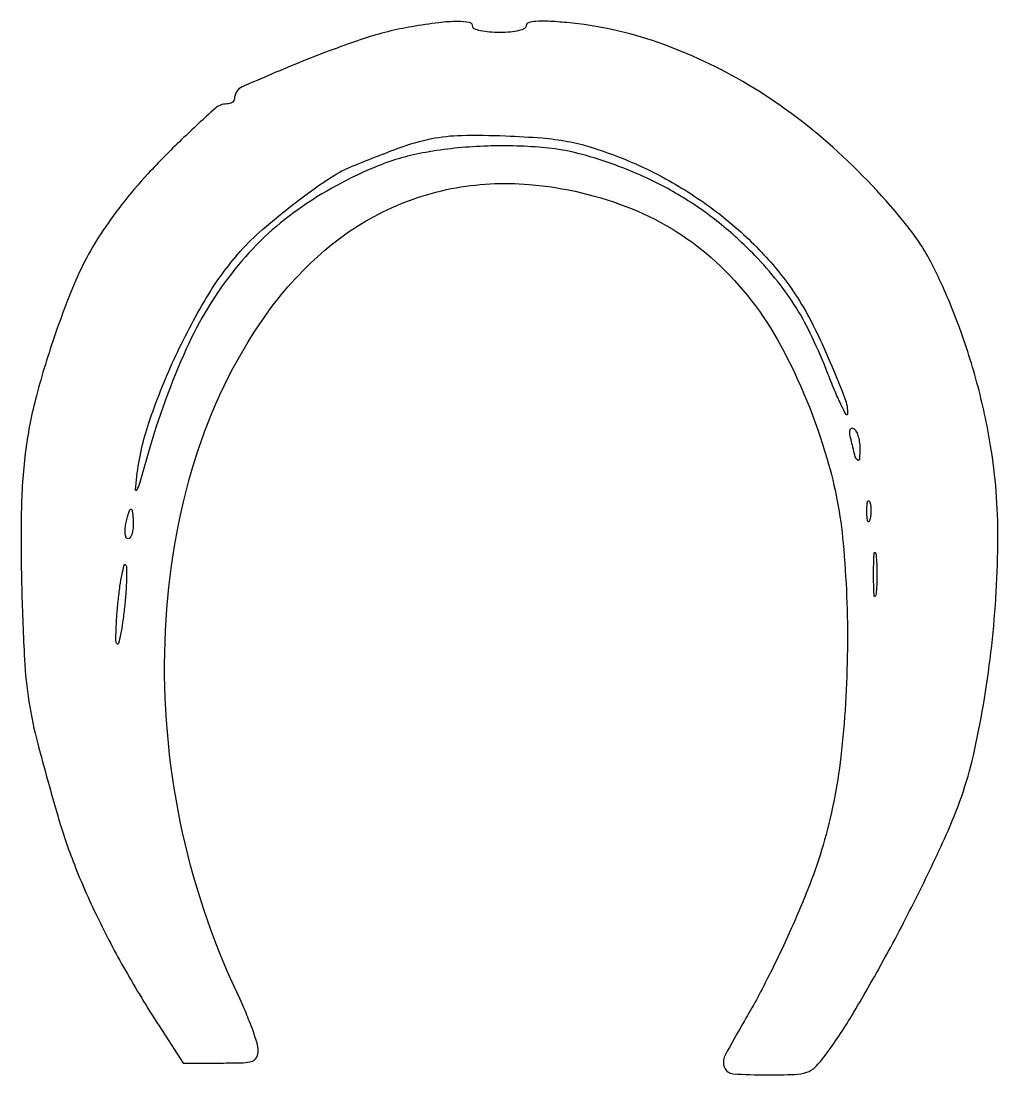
# Model space of a CAD drawing. Extents: x 0 to 164, y 0 to 177.
import ezdxf

# ---------------------------------------------------------------- set-up
doc = ezdxf.new("R2010")
doc.units = 0

msp = doc.modelspace()

# ---------------------------------------------------------------- linework, layer by layer
for points in [[(65.763386, 175.967194, 0.038509), (57.782589, 173.982, 0.016299), (47.422756, 170.160727, 0.007831), (37.291183, 165.857705, 0.296646), (36, 163.872911, -0.147164), (35.899853, 163.540026, -0.099048), (35.618214, 163.256418, -0.08278), (35.197168, 163.065227, -0.065358), (34.700304, 163, 0.185646), (32.743906, 162.247676, 0.007582), (27.116229, 157.011361, 0.014147), (21.466459, 151.276792, 0.023064), (17.048639, 146.069271, 0.018402), (13.551072, 141.176485, 0.027096), (10.882639, 136.618416, 0.024203), (8.521652, 131.430224, 0.01128), (5.944398, 124.501449, 0.018601), (2.736285, 113.994836, 0.03191), (0.958986, 105.013076, 0.028269), (0.218298, 95.160086, 0.011398), (0.276145, 81.664245, 0.006136), (0.745856, 69.734444, 0.026347), (1.485976, 62.664489, 0.025411), (2.976396, 55.595537, 0.005435), (6.317136, 43.5, 0.024043), (9.111637, 35.299352, 0.018318), (12.92145, 26.608317, 0.017032), (17.680429, 17.551917, 0.014144), (23.334607, 8.25), (27.380094, 2), (33.690047, 2, 0.007472), (37.449274, 2.056184, 0.073526), (39.004265, 2.33381, 0.199457), (39.731461, 2.968031, 0.115469), (40, 4.115346, 0.077779), (39.806062, 5.354523, 0.010499), (38.946461, 7.851989, 0.0119), (37.786742, 10.787162, 0.009772), (36.413485, 13.865346, -0.059416), (26.89384, 42.545955, -0.058794), (24.33938, 72.764925, -0.061305), (28.850903, 101.528834, -0.077557), (40.126659, 125.931804, -0.057152), (49.309996, 136.794332, -0.068987), (60.195728, 144.517128, -0.071719), (72.402958, 148.781573, -0.069217), (85.470635, 149.496784, -0.074817), (102.757152, 145.396469, -0.090808), (116.816245, 136.516031, -0.083234), (127.673366, 122.533254, -0.052613), (135.524277, 103.379865, -0.048217), (138.20436, 89.255646, -0.025485), (138.921892, 71.417782, -0.025414), (137.809437, 53.373221, -0.043066), (134.826868, 38.543126, -0.021924), (132.590046, 31.978234, -0.012248), (129.327915, 24.191543, -0.011992), (125.528717, 16.229305, -0.015236), (121.626811, 9.081058, 0.01101), (118.362928, 3.219962, 0.223127), (118.269729, 1.239384, 0.285066), (119.726171, 0.192223, 0.01699), (125.381311, 0, 0.0083), (130.046909, 0.077452, 0.071896), (132.087527, 0.441919, 0.116975), (133.517697, 1.325031, 0.036361), (135.179091, 3.25, 0.024799), (139.64538, 9.923998, 0.009926), (145.1125, 19.465422, 0.009602), (150.743616, 30.248457, 0.010279), (155.825012, 41, 0.051337), (160.265617, 54.473677, 0.026433), (163.149772, 72.018798, 0.026281), (164.195101, 90.170628, 0.042134), (162.967678, 105.627695, 0.025078), (160.67645, 116.190456, 0.024282), (157.319514, 126.58754, 0.025632), (153.327578, 135.719363, 0.052141), (149.121968, 142.316177, 0.042038), (136.466899, 155.744354, 0.047857), (122.24858, 166.228359, 0.050805), (107.129959, 173.312655, 0.061076), (91.799289, 176.655272, 0.0093), (88.638003, 176.889873, 0.032659), (86.598235, 176.869845, 0.055385), (85.366164, 176.638296, 0.329829), (85, 176.143599, -0.280243), (84.7144, 175.674059, -0.057312), (83.766264, 175.313533, -0.041747), (82.340256, 175.075469, -0.020496), (80.5, 175, -0.020945), (78.775243, 175.072283, -0.033738), (77.321875, 175.29375, -0.036969), (76.267028, 175.611488, -0.31052), (76, 176, 0.361375), (75.447047, 176.665157, 0.046762), (73.463198, 176.84469, 0.030787), (70.331994, 176.641633, 0.010127)], [(100.5, 154.111102, -0.037403), (109.469221, 149.839486, -0.036807), (117.753023, 144.259107, -0.037808), (124.91117, 137.697019, -0.045481), (130.523782, 130.5, -0.0277), (133.179369, 125.819121, -0.013709), (136.048458, 119.616446, -0.00994), (138.508347, 113.56254, -0.10307), (138.936336, 110.921539, -0.749408), (138.716265, 110.867732, -0.018018), (137.955387, 112.300033, -0.013256), (136.914885, 114.59433, -0.006231), (135.686336, 117.610488, 0.016321), (132.989537, 123.866904, 0.028245), (130.294638, 128.846026, 0.030574), (127.219349, 133.211647, 0.023764), (123.377916, 137.570869, 0.03111), (117.387522, 143.026761, 0.033737), (110.919817, 147.538381, 0.033228), (103.813645, 151.194759, 0.028481), (95.914282, 154.094654, 0.051868), (87.693285, 155.686308, 0.032243), (77.86264, 155.913783, 0.032281), (68.109637, 154.877371, 0.052989), (60.130158, 152.614886, 0.058921), (46.63104, 145.24256, 0.069977), (36.085553, 135.273608, 0.062823), (27.901769, 121.874045, 0.036695), (21.449466, 104.167512, -0.001886), (20.094325, 99.452413, -0.045861), (19.594085, 98.18265, -0.818383), (19.381345, 98.241036, -0.012742), (19.593549, 100.486122, -0.051196), (21.620646, 109.465663, -0.026771), (25.854332, 120.131762, -0.026704), (31.266934, 130.408175, -0.045935), (36.962317, 138.219849, -0.03427), (40.698879, 141.91996, -0.014617), (46.160812, 146.361736, -0.013911), (51.714143, 150.374296, -0.051348), (55.516908, 152.428483, -0.009489), (63.851067, 155.696434, -0.039097), (69.060129, 157.174933, -0.044651), (74.097226, 157.726988, -0.015001), (81.5, 157.652362, -0.00954), (87.653822, 157.287869, -0.026513), (91.94702, 156.721109, -0.030304), (95.824483, 155.752245, -0.016065)], [(141, 105.274316, -0.014162), (140.944926, 103.330263, -0.600169), (140.645453, 103.191806, -0.166708), (140.24972, 103.779792, -0.006565), (139.600595, 106.333789, -0.018759), (139.356325, 107.549745, -0.080998), (139.356994, 108.284393, -0.267624), (139.58316, 108.560922, -0.233045), (139.959918, 108.524772, -0.132928), (140.35998, 108.097837, -0.044761), (140.694476, 107.304793, -0.040789), (140.923231, 106.31961, -0.036672)], [(142.692991, 93.269032, -0.087174), (142.51666, 92.883358, -0.597527), (142.356533, 92.900903, -0.080377), (142.235556, 93.431793, -0.012823), (142.194949, 94.5, -0.014395), (142.212705, 95.580113, -0.052471), (142.315079, 96.257153, -0.333666), (142.47713, 96.386009, -0.31318), (142.655937, 96.269032, -0.06278), (142.814405, 95.671085, -0.030339), (142.872264, 94.880008, -0.029507), (142.832894, 94.036634, -0.037336)], [(19, 92.5, -0.032714), (18.937276, 91.542347, -0.050289), (18.746985, 90.734375, -0.064968), (18.469414, 90.176307, -0.249889), (18.138672, 90, -0.285831), (17.843992, 90.183445, -0.076393), (17.670744, 90.734375, -0.053628), (17.634359, 91.541823, -0.031701), (17.755249, 92.5, -0.013875), (17.966135, 93.4582, -0.021857), (18.2054, 94.265625, -0.017542), (18.443639, 94.885601, -0.300822), (18.616577, 95, -0.347462), (18.767351, 94.880837, -0.020244), (18.88737, 94.265625, -0.023639), (18.972369, 93.458419, -0.014412)], [(143.723396, 80.75, -0.108536), (143.576315, 80.333801, -0.707215), (143.43855, 80.364063, -0.025693), (143.344207, 81.670434, -0.005179), (143.320074, 84, -0.005179), (143.344207, 86.329566, -0.025693), (143.43855, 87.635937, -0.707215), (143.576315, 87.666199, -0.108536), (143.723396, 87.25, -0.019375), (143.849065, 85.770235, -0.011494), (143.889766, 84, -0.011494), (143.849065, 82.229765, -0.019375)], [(17.533333, 78.466667, -0.008284), (17.223166, 75.962884, -0.015365), (16.875676, 73.945157, -0.011986), (16.531288, 72.442142, -0.581553), (16.290633, 72.376033, -0.197714), (16.103623, 72.82459, -0.0073), (16.122343, 74.69849, -0.0123), (16.233498, 76.956387, -0.008224), (16.466667, 79.533333, -0.008284), (16.776834, 82.037116, -0.015365), (17.124324, 84.054843, -0.011986), (17.468712, 85.557858, -0.581553), (17.709367, 85.623967, -0.197714), (17.896377, 85.17541, -0.0073), (17.877657, 83.30151, -0.0123), (17.766502, 81.043613, -0.008224)]]:
    msp.add_lwpolyline(points, format="xyb", close=True)

doc.saveas('drawing.dxf')
